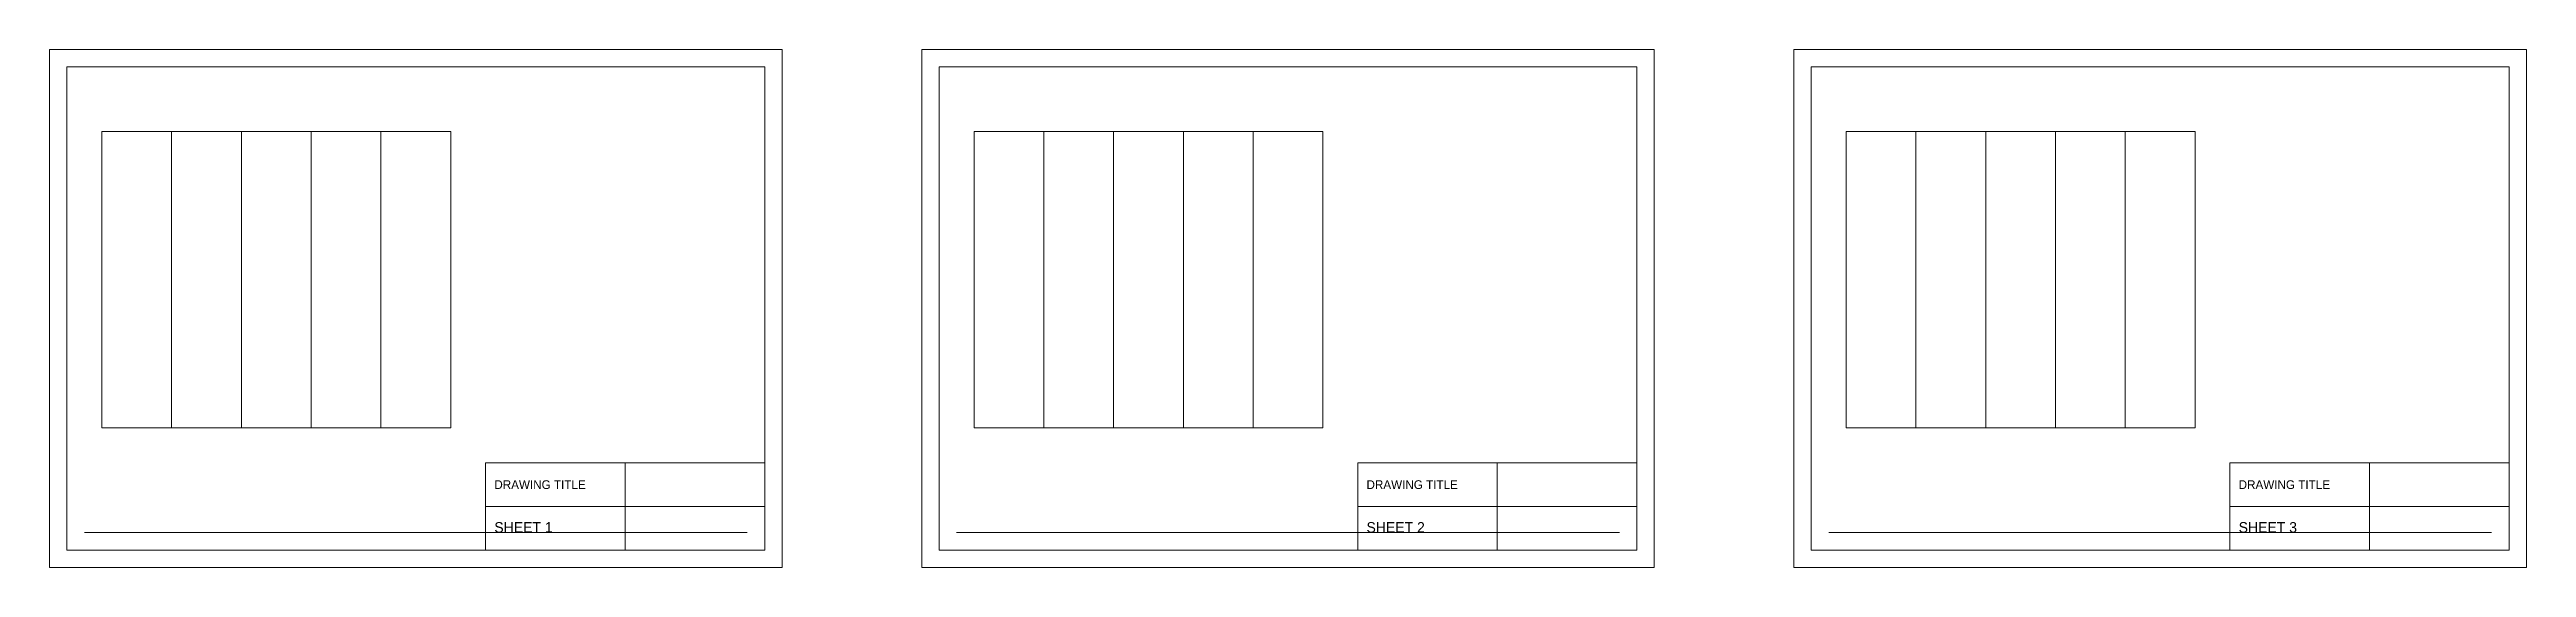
# Model space of a CAD drawing. Header units: metres. Extents: x 0 to 1420, y 0 to 297.
import ezdxf

# ---------------------------------------------------------------- set-up
doc = ezdxf.new("R2010")
doc.units = ezdxf.units.M
doc.layers.get('0').update_dxf_attribs({"lineweight": 0})
doc.layers.get('Defpoints').update_dxf_attribs({"lineweight": 0})
for name, color, linetype, lineweight in [('A-FRAME', 7, 'Continuous', 0), ('A-TEXT', 7, 'Continuous', 0), ('A-WALL', 7, 'Continuous', 0)]:
    doc.layers.add(name, color=color, linetype=linetype, lineweight=lineweight)

# ---------------------------------------------------------------- blocks, each defined once
blk = doc.blocks.new('TITLE-A3')
for p, q in [((250, 10), (250, 60)), ((250, 60), (410, 60)), ((330, 10), (330, 60)), ((250, 35), (410, 35))]:
    blk.add_line(p, q)
at = {"layer": 'A-FRAME'}
for points in [[(0, 0), (420, 0), (420, 297), (0, 297)], [(10, 10), (410, 10), (410, 287), (10, 287)]]:
    blk.add_lwpolyline(points, close=True, dxfattribs=at)
at = {"layer": 'A-TEXT'}
blk.add_text('DRAWING TITLE', height=5, dxfattribs=at).set_placement((255, 45))

msp = doc.modelspace()

# ---------------------------------------------------------------- linework, layer by layer
at = {"layer": 'A-WALL'}
for p, q in [((30, 80), (30, 250)), ((70, 80), (70, 250)), ((110, 80), (110, 250)), ((150, 80), (150, 250)), ((190, 80), (190, 250)), ((530, 80), (530, 250)), ((570, 80), (570, 250)), ((610, 80), (610, 250)), ((650, 80), (650, 250)), ((690, 80), (690, 250)), ((1030, 80), (1030, 250)), ((1070, 80), (1070, 250)), ((1110, 80), (1110, 250)), ((1150, 80), (1150, 250)), ((1190, 80), (1190, 250))]:
    msp.add_line(p, q, dxfattribs=at)
for points in [[(30, 80), (230, 80), (230, 250), (30, 250)], [(530, 80), (730, 80), (730, 250), (530, 250)], [(1030, 80), (1230, 80), (1230, 250), (1030, 250)]]:
    msp.add_lwpolyline(points, close=True, dxfattribs=at)
at = {"layer": 'Defpoints'}
for p, q in [((20, 20), (400, 20)), ((520, 20), (900, 20)), ((1020, 20), (1400, 20))]:
    msp.add_line(p, q, dxfattribs=at)

# ---------------------------------------------------------------- block references
for p in [(0, 0), (500, 0), (1000, 0)]:
    msp.add_blockref('TITLE-A3', p)

# ---------------------------------------------------------------- texts
for s, p in [('SHEET 1', (255, 20)), ('SHEET 2', (755, 20)), ('SHEET 3', (1255, 20))]:
    msp.add_text(s, height=6).set_placement(p)

doc.saveas('drawing.dxf')
